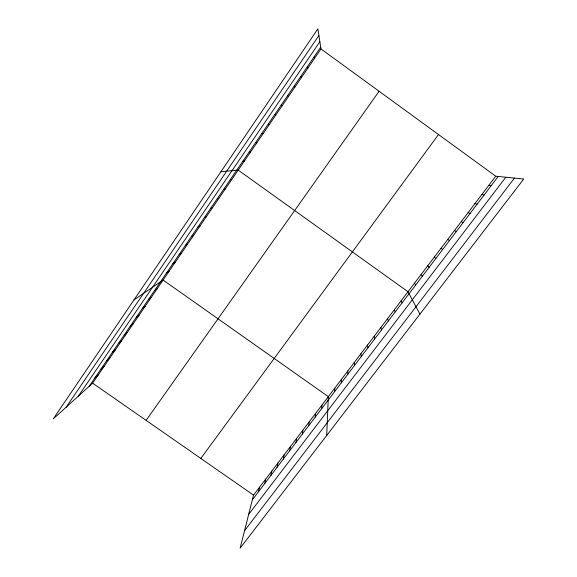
<?xml version="1.0" encoding="UTF-8"?>
<svg xmlns="http://www.w3.org/2000/svg" width="577" height="577" viewBox="0 0 577 577"><rect width="100%" height="100%" fill="white"/><g stroke="black" fill="none" stroke-linecap="round" stroke-linejoin="round"><path stroke-width="0.87" d="M334.725 391.487L334.775 388.162M326.712 435.455L328.327 396.651L163.096 280.047L133.965 299.939M321.677 408.646L321.916 405.097M315.208 417.157L315.532 413.493M308.767 425.617L309.185 421.852M302.37 434.041L302.875 430.161M296.001 442.415L296.592 438.433M289.661 450.752L290.346 446.656M283.365 459.04L284.136 454.835M277.097 467.283L277.948 462.978M270.858 475.484L271.803 471.077M264.655 483.641L265.68 479.134M258.482 491.763L259.592 487.147M495.744 176.223L253.541 495.124L240.126 548.15L523.736 179.007L495.744 176.223L320.971 48.944L317.877 28.85L53.264 418.888L92.652 383.171L320.971 48.944M66.196 407.16L318.908 35.529M78.349 396.139L319.86 41.732M89.154 386.345L320.704 47.191M146.118 420.373L379.096 91.274M200.818 458.434L438.513 134.542M252.344 499.833L498.196 176.468M248.665 514.388L505.813 177.226M244.525 530.753L514.453 178.084M94.931 377.885L98.35 374.826M100.737 369.381L104.084 366.431M106.572 360.827L109.846 358M112.436 352.237L115.638 349.518M118.335 343.596L121.466 340.993M124.264 334.912L127.315 332.424M130.229 326.178L133.2 323.812M136.222 317.4L139.115 315.15M142.252 308.572L145.065 306.445M148.311 299.701L151.044 297.689M154.398 290.779L157.052 288.897M166.681 272.784L169.169 271.154M172.869 263.718L175.278 262.218M179.094 254.601L181.416 253.231M185.354 245.434L187.59 244.194M191.651 236.217L193.8 235.106M197.976 226.949L200.039 225.968M204.337 217.63L206.314 216.786M210.735 208.254L212.624 207.554M217.168 198.834L218.964 198.264M223.638 189.357L225.347 188.931M230.144 179.829L231.759 179.541M220.926 171.751L238.207 170.1L408.004 291.738L419.926 314.126M242.946 161.084L244.374 161.077M249.235 151.874L250.569 152.003M488.777 185.39L491.114 185.78M255.553 142.613L256.801 142.88M481.853 194.514L484.074 195.04M474.958 203.587L477.071 204.251M261.915 133.301L263.062 133.713M468.106 212.617L470.104 213.418M461.283 221.59L463.172 222.527M268.305 123.94L269.365 124.495M454.503 230.526L456.284 231.593M92.652 383.171L253.541 495.124M447.752 239.405L449.425 240.609M274.731 114.527L275.691 115.227M441.044 248.247L442.609 249.581M281.187 105.064L282.059 105.908M434.366 257.032L435.83 258.503M427.723 265.781L429.079 267.375M287.685 95.551L288.457 96.547M421.116 274.479L422.371 276.203M414.546 283.134L415.692 284.98M294.22 85.98L294.89 87.127M401.166 300.747L402.111 302.846M300.783 76.366L301.36 77.657M394.365 309.698L395.209 311.926M307.39 66.694L307.858 68.144M387.6 318.605L388.335 320.963M380.87 327.469L381.505 329.95M314.025 56.972L314.4 58.573M374.184 336.276L374.718 338.879M367.527 345.039L367.96 347.765M360.906 353.759L361.238 356.608M354.321 362.428L354.559 365.4M347.772 371.054L347.909 374.141M341.252 379.63L341.295 382.832"/></g></svg>
